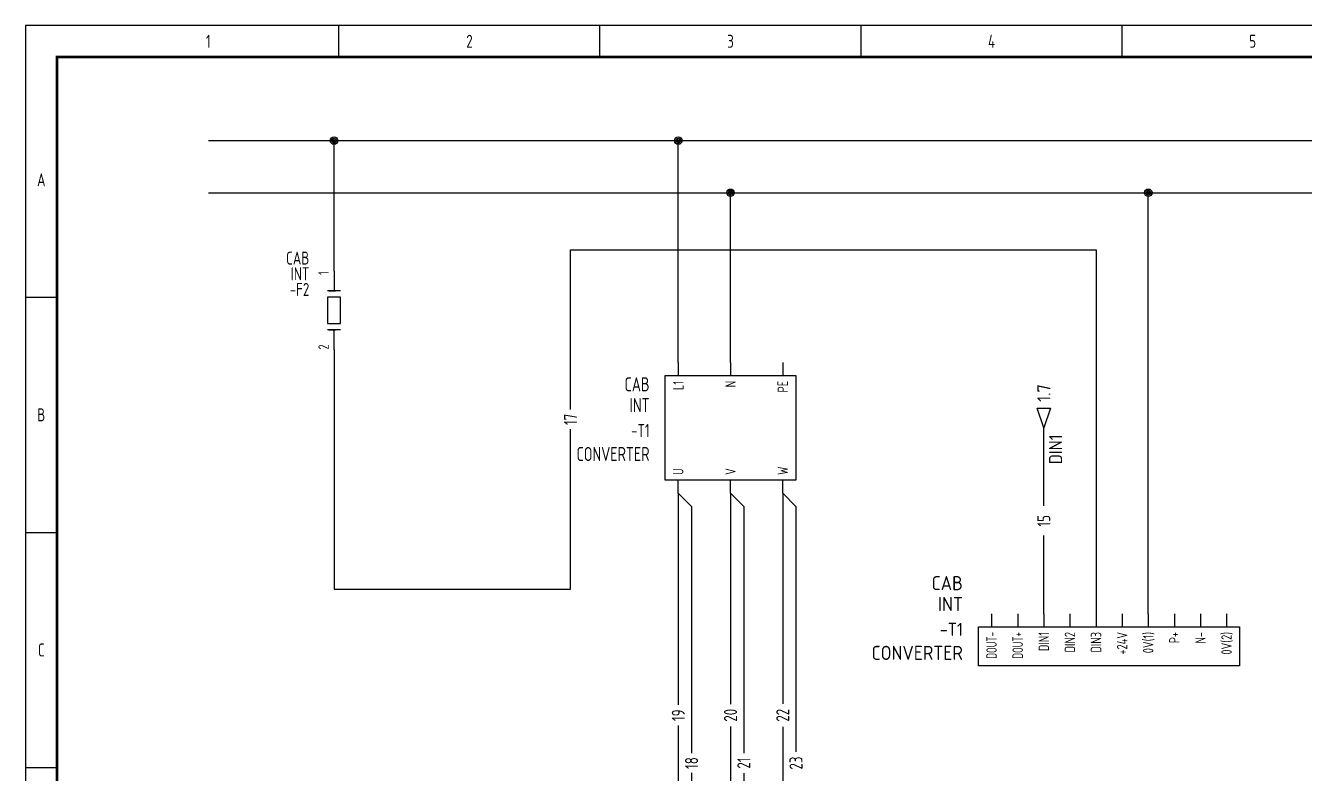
# Model space of a CAD drawing. Extents: x 0 to 420, y 0 to 297.
# Drawn here: x 0 to 245.1, y 153.7 to 297 of the extents above; entities that cross this region are included whole.
import ezdxf
from ezdxf.enums import TextEntityAlignment as Align

# ---------------------------------------------------------------- set-up
doc = ezdxf.new("R2010")
doc.units = 0
doc.layers.get('0').update_dxf_attribs({"linetype": 'CONTINUOUS'})
for name, color, linetype in [('BLACK_12', 8, 'CONTINUOUS'), ('BLACK_16', 8, 'CONTINUOUS'), ('BLUE_14', 5, 'CONTINUOUS'), ('DESC', 150, 'CONTINUOUS'), ('DESCCHILD', 20, 'CONTINUOUS'), ('GREEN_14', 3, 'CONTINUOUS'), ('LOC', 8, 'CONTINUOUS'), ('MISC', 7, 'CONTINUOUS'), ('SYMS', 7, 'CONTINUOUS'), ('TAGS', 150, 'CONTINUOUS'), ('TERMS', 123, 'CONTINUOUS'), ('TITLEBLOCK', 253, 'CONTINUOUS'), ('WIRENO', 72, 'CONTINUOUS'), ('XREF', 7, 'CONTINUOUS')]:
    doc.layers.add(name, color=color, linetype=linetype)
doc.styles.add('ISOCP', font='ISOCP.SHX', dxfattribs={"width": 0.8, "height": 2.5})
doc.styles.add('WD_IEC', font='ISOCP2.shx', dxfattribs={"width": 0.9, "height": 4})

# ---------------------------------------------------------------- blocks, each defined once
blk = doc.blocks.new('VXF1_002')
for p, q in [((0, 12.5), (0, 10)), ((10, 12.5), (10, 10)), ((20, 12.5), (20, 10)), ((0, -12.5), (0, -10)), ((10, -12.5), (10, -10)), ((20, -12.5), (20, -10))]:
    blk.add_line(p, q)
blk.add_lwpolyline([(-2.5, 10), (22.5, 10), (22.5, -10), (-2.5, -10)], close=True)
at = {"style": 'WD_IEC', "flags": 1}
for tag, p, height in [('X2TERM01', (0, 12.5), 0.08), ('X2TERM02', (10, 12.5), 0.08), ('X2TERM03', (20, 12.5), 0.08), ('MFG', (7.75, -8.5), 1.5), ('CAT', (7.75, -11), 1.5), ('ASSYCODE', (11, -11.5), 1), ('FAMILY', (11, -13), 1), ('X8TERM04', (0, -12.5), 0.08), ('X8TERM05', (10, -12.5), 0.08), ('CATDESC', (11, -14.5), 1), ('X8TERM06', (20, -12.5), 0.08)]:
    blk.add_attdef(tag, p, '', height=height, dxfattribs=at)
at = {"style": 'WD_IEC'}
for tag, height, p in [('INST', 2.7, (-5.5, 7)), ('LOC', 2.7, (-5.5, 3)), ('TAG1', 2.5, (-5.5, -1.75)), ('DESC1', 2.7, (-5.5, -6.35)), ('DESC2', 2.7, (-5.5, -10.35)), ('DESC3', 2.7, (-5.5, -14.35)), ('RATING1', 2.7, (-5.5, -18.35)), ('RATING2', 2.7, (-5.5, -22.35)), ('XREF', 2.5, (-5.5, -26))]:
    blk.add_attdef(tag, text='', height=height, dxfattribs=at).set_placement(p, align=Align.RIGHT)
at = {"style": 'WD_IEC', "width": 0.8}
for tag, p in [('TERM01', (0, 9)), ('TERM02', (10, 9)), ('TERM03', (20, 9))]:
    blk.add_attdef(tag, text='', height=2, rotation=90, dxfattribs=at).set_placement(p, align=Align.MIDDLE_RIGHT)
for tag, p in [('TERM04', (0, -9)), ('TERM05', (10, -9)), ('TERM06', (20, -9))]:
    blk.add_attdef(tag, text='', height=2, rotation=90, dxfattribs=at).set_placement(p, align=Align.MIDDLE_LEFT)
blk = doc.blocks.new('VFU1F11')
for p, q in [((0, 7.5), (0, 3.75)), ((1.25, 3.75), (-1.25, 3.75)), ((1.25, 2.5), (-1.25, 2.5)), ((-1.25, 2.5), (-1.25, -2.5)), ((-1, 3.75), (0.25, 3.75)), ((1.25, -2.5), (1.25, 2.5)), ((-1.25, -2.5), (1.25, -2.5)), ((1.25, -3.75), (-1.25, -3.75)), ((-1, -3.75), (0.25, -3.75)), ((0, -7.5), (0, -3.75))]:
    blk.add_line(p, q)
at = {"style": 'WD_IEC'}
for tag, p in [('INST', (-4.74, 8.75)), ('LOC', (-4.74, 5.75)), ('TAG1', (-4.74, 2.75)), ('RATING1', (-4.74, -0.25)), ('DESC1', (-4.74, -6.25)), ('DESC2', (-4.74, -9.25)), ('DESC3', (-4.74, -12.25))]:
    blk.add_attdef(tag, text='', height=2.5, dxfattribs=at).set_placement(p, align=Align.RIGHT)
at = {"style": 'WD_IEC', "flags": 1}
for tag, p, height in [('X2TERM01', (0, 7.5), 0.32), ('X4LINK', (-1.3, -0.02), 0.32), ('X1LINK', (1.2, -0.02), 0.32), ('ASSYCODE', (2, -3.96), 1), ('FAMILY', (2, -5.46), 1), ('X8TERM02', (0, -7.5), 0.32), ('CATDESC', (2, -6.96), 1)]:
    blk.add_attdef(tag, p, '', height=height, dxfattribs=at)
at = {"style": 'WD_IEC', "flags": 9}
for tag, p in [('MFG', (5.59, 6.41)), ('CAT', (5.59, 3.91))]:
    blk.add_attdef(tag, text='', height=1.5, dxfattribs=at).set_placement(p, align=Align.RIGHT)
at = {"style": 'WD_IEC'}
blk.add_attdef('TERM01', text='', height=2, rotation=90, dxfattribs=at).set_placement((-1, 7.5), align=Align.RIGHT)
blk.add_attdef('TERM02', (-1, -7.5), '', height=2, rotation=90, dxfattribs=at)
at = {"lineweight": 15, "style": 'WD_IEC'}
blk.add_attdef('XREF', text='', height=2.5, dxfattribs=at).set_placement((-4.74, -3.25), align=Align.RIGHT)
blk = doc.blocks.new('WDDOT')
for radius in [0.72, 0.449, 0.223]:
    blk.add_circle((0, 0), radius)
blk = doc.blocks.new('VXF2_002')
for p, q in [((0, 2.5), (0, 0)), ((5, 2.5), (5, 0)), ((10, 2.5), (10, 0)), ((15, 2.5), (15, 0)), ((20, 2.5), (20, 0)), ((25, 2.5), (25, 0)), ((30, 2.5), (30, 0)), ((35, 2.5), (35, 0)), ((40, 2.5), (40, 0)), ((45, 2.5), (45, 0))]:
    blk.add_line(p, q)
blk.add_lwpolyline([(-2.5, 0), (47.5, 0), (47.5, -7.5), (-2.5, -7.5)], close=True)
at = {"style": 'WD_IEC'}
for tag, height, p in [('INST', 2.7, (-5.5, 7)), ('LOC', 2.7, (-5.5, 3)), ('TAG2', 2.5, (-5.5, -1.75)), ('DESC1', 2.7, (-5.5, -6.35)), ('DESC2', 2.7, (-5.5, -10.35)), ('DESC3', 2.7, (-5.5, -14.35)), ('RATING1', 2.7, (-5.5, -18.35)), ('RATING2', 2.7, (-5.5, -22.35)), ('XREF', 2.5, (-5.5, -26))]:
    blk.add_attdef(tag, text='', height=height, dxfattribs=at).set_placement(p, align=Align.RIGHT)
at = {"style": 'WD_IEC', "flags": 1}
for tag, p, height in [('X2TERM01', (0, 2.5), 0.08), ('X2TERM02', (5, 2.5), 0.08), ('X2TERM03', (10, 2.5), 0.08), ('X2TERM04', (15, 2.5), 0.08), ('X2TERM05', (20, 2.5), 0.08), ('X2TERM06', (25, 2.5), 0.08), ('X2TERM07', (30, 2.5), 0.08), ('X2TERM08', (35, 2.5), 0.08), ('X2TERM09', (40, 2.5), 0.08), ('X2TERM10', (45, 2.5), 0.08), ('MFG', (12.75, -1), 1.5), ('CAT', (12.75, -3.5), 1.5), ('ASSYCODE', (11, -11.5), 1), ('FAMILY', (11, -13), 1), ('CATDESC', (11, -14.5), 1)]:
    blk.add_attdef(tag, p, '', height=height, dxfattribs=at)
at = {"style": 'WD_IEC', "width": 0.8}
for tag, p in [('TERM01', (0, -1)), ('TERM02', (5, -1)), ('TERM03', (10, -1)), ('TERM04', (15, -1)), ('TERM05', (20, -1)), ('TERM06', (25, -1)), ('TERM07', (30, -1)), ('TERM08', (35, -1)), ('TERM09', (40, -1)), ('TERM10', (45, -1))]:
    blk.add_attdef(tag, text='', height=2, rotation=90, dxfattribs=at).set_placement(p, align=Align.MIDDLE_RIGHT)
blk = doc.blocks.new('HA1D2')
blk.add_lwpolyline([(0, 0), (-1.25, 3.75), (1.25, 3.75)], close=True)
at = {"style": 'WD_IEC'}
blk.add_attdef('XREF', text='', height=2.5, rotation=90, dxfattribs=at).set_placement((0, 5), align=Align.MIDDLE_LEFT)
at = {"style": 'WD_IEC', "flags": 1}
blk.add_attdef('SIGCODE', text='', height=1, dxfattribs=at).set_placement((-2.5, 1.8), align=Align.RIGHT)
blk.add_attdef('X8TERM01', (0, 0), '', height=0.32, dxfattribs=at)
at = {"style": 'WD_IEC', "flags": 8}
blk.add_attdef('WIRENO', text='', height=2.5, rotation=90, dxfattribs=at).set_placement((-1, -1.25), align=Align.RIGHT)
at = {"style": 'WD_IEC'}
blk.add_attdef('DESC1', text='', height=2.5, rotation=90, dxfattribs=at).set_placement((1, -1.25), align=Align.TOP_RIGHT)
blk = doc.blocks.new('TITLE_A3')
at = {"layer": 'TITLEBLOCK', "linetype": 'Continuous'}
for p, q in [((0, 297), (0, 0)), ((420, 297), (0, 297)), ((60, 291), (60, 297)), ((110, 291), (110, 297)), ((160, 291), (160, 297)), ((210, 291), (210, 297))]:
    blk.add_line(p, q, dxfattribs=at)
at = {"layer": 'TITLEBLOCK'}
for p, q in [((0, 245), (6, 245)), ((0, 200), (6, 200)), ((0, 155), (6, 155))]:
    blk.add_line(p, q, dxfattribs=at)
at = {"layer": 'TITLEBLOCK', "const_width": 0.5}
blk.add_lwpolyline([(414, 291), (6, 291), (6, 6), (414, 6)], close=True, dxfattribs=at)
at = {"color": 1, "style": 'ISOCP', "oblique": 0.0175, "width": 0.8}
for s, p in [('1', (35, 294)), ('2', (85, 294)), ('3', (135, 294)), ('4', (185, 294)), ('5', (235, 294)), ('A', (3, 267.5)), ('B', (3, 222.5)), ('C', (3, 177.5))]:
    blk.add_text(s, height=2.5, dxfattribs=at).set_placement(p, align=Align.MIDDLE_CENTER)
for tag, height, p in [('AE_PREV', 2.5, (9, 25)), ('AE_DATE', 2.5, (96, 20)), ('AE_TITLE1', 3.5, (126, 18.5)), ('AE_INS', 2, (365, 20)), ('AE_DRAWN', 2.5, (96, 16)), ('AE_DESCR1', 2.5, (246, 18)), ('AE_TITLE3', 2.5, (296, 16)), ('AE_TITLE2', 3.5, (126, 13.5)), ('AE_DESCR2', 2.5, (246, 14)), ('AE_LOC', 2, (365, 16)), ('AE_CHECKED', 2.5, (96, 12)), ('AE_SHEET', 2.5, (398, 12)), ('AE_DESCR3', 2.5, (246, 10)), ('AE_NORM', 2.5, (96, 8)), ('AE_PROJECT', 2.5, (296, 8)), ('AE_DRAWNO', 2.5, (332, 8))]:
    blk.add_attdef(tag, text='', height=height, dxfattribs=at).set_placement(p, align=Align.MIDDLE_LEFT)
for tag, p in [('AE_NEXT', (411, 25)), ('AE_SHEETMAX', (403.5, 8))]:
    blk.add_attdef(tag, text='', height=2.5, dxfattribs=at).set_placement(p, align=Align.MIDDLE_RIGHT)
at = {"style": 'ISOCP', "width": 0.8, "flags": 9}
blk.add_attdef('WD_TB', (0, 0), '', height=2.5, dxfattribs=at)
at = {"layer": 'TITLEBLOCK', "style": 'ISOCP', "width": 0.8, "flags": 2}
for tag, p in [('DATE', (83, 20)), ('PROJECTDESC', (296, 20)), ('DRAWN', (83, 16)), ('REVISION', (391, 16)), ('CHECKED', (83, 12)), ('PROJECT', (296, 12)), ('DRAWINGNO', (332, 12)), ('PAGE', (391, 12)), ('NORM', (83, 8))]:
    blk.add_attdef(tag, text='', height=2.5, dxfattribs=at).set_placement(p, align=Align.MIDDLE_LEFT)
blk.add_attdef('PAGES', text='', height=2.5, dxfattribs=at).set_placement((412.5, 8), align=Align.MIDDLE_RIGHT)
blk = doc.blocks.new('WD_WNV1')
at = {"style": 'WD_IEC', "width": 0.8}
blk.add_attdef('WIRENO', text='', height=2.5, rotation=90, dxfattribs=at).set_placement((0, 0), align=Align.MIDDLE_CENTER)
at = {"style": 'WD_IEC', "flags": 1}
for tag, p in [('W04USER', (0, 0.375)), ('W05USER', (0, 0.25)), ('W03USER', (0, 0.5)), ('W06USER', (0, 0.125)), ('W07USER', (0, 0)), ('W02USER', (0, 0.625)), ('W01USER', (0, 0.75)), ('W08USER', (0, -0.125)), ('W09USER', (0, -0.25)), ('W10USER', (0, -0.375))]:
    blk.add_attdef(tag, text='', height=0.08, dxfattribs=at).set_placement(p, align=Align.CENTER)
at = {"style": 'WD_IEC'}
for tag, p in [('X2_TINY_DOT_DONT_REMOVE', (0, 1)), ('X8_TINY_DOT_DONT_REMOVE', (0, -1))]:
    blk.add_attdef(tag, p, '', height=0.002, dxfattribs=at)
at = {"style": 'WD_IEC', "flags": 1}
for tag, p in [('X2TERM01', (0, 1)), ('X8TERM01', (0, -1))]:
    blk.add_attdef(tag, p, '', height=0.2, dxfattribs=at)

msp = doc.modelspace()

# ---------------------------------------------------------------- linework, layer by layer
at = {"layer": 'BLACK_12'}
for p, q in [((125, 207.5), (125, 166.97)), ((135, 207.5), (135, 167.13)), ((145, 207.5), (145, 167.19)), ((125, 163.03), (125, 132.5)), ((135, 162.87), (135, 132.5)), ((145, 162.81), (145, 132.5))]:
    msp.add_line(p, q, dxfattribs=at)
at = {"layer": 'BLACK_16'}
for p, q in [((104.36, 254.09), (205, 254.09)), ((104.36, 223.53), (104.36, 254.09)), ((205, 254.09), (205, 184.44)), ((59.07, 235), (59.07, 189.16)), ((104.36, 189.16), (104.36, 219.73)), ((195, 205.06), (195, 220)), ((125, 207.5), (127.54, 204.96)), ((135, 207.5), (137.54, 204.96)), ((145, 207.5), (147.54, 204.96)), ((127.54, 204.96), (127.54, 157.75)), ((137.54, 204.96), (137.54, 157.77)), ((147.54, 204.96), (147.54, 158.01)), ((195, 184.44), (195, 199.38)), ((59.07, 189.16), (104.36, 189.16)), ((127.54, 153.95), (127.54, 140.1)), ((137.54, 153.92), (137.54, 145))]:
    msp.add_line(p, q, dxfattribs=at)
at = {"layer": 'BLUE_14'}
for p, q in [((35, 265), (385, 265)), ((135, 232.5), (135, 265)), ((215, 184.44), (215, 265))]:
    msp.add_line(p, q, dxfattribs=at)
at = {"layer": 'GREEN_14'}
for p, q in [((35, 275), (385, 275)), ((59.07, 250), (59.07, 275)), ((125, 232.5), (125, 275))]:
    msp.add_line(p, q, dxfattribs=at)

# ---------------------------------------------------------------- block references
at = {"layer": 'SYMS'}
for p in [(59.07, 275), (125, 275), (135, 265), (215, 265)]:
    msp.add_blockref('WDDOT', p, dxfattribs=at)
ref = msp.add_blockref('VFU1F11', (59.07, 242.5), dxfattribs=at)
ref.add_attrib('TAG1', '-F2', dxfattribs={"layer": 'TAGS', "height": 2.5, "style": 'WD_IEC', "width": 0.8}).set_placement((54.33, 245.25), align=Align.RIGHT)
ref.add_attrib('INST', 'CAB', dxfattribs={"layer": 'LOC', "height": 2.5, "style": 'WD_IEC', "width": 0.8}).set_placement((54.33, 251.25), align=Align.RIGHT)
ref.add_attrib('LOC', 'INT', dxfattribs={"layer": 'LOC', "height": 2.5, "style": 'WD_IEC', "width": 0.8}).set_placement((54.33, 248.25), align=Align.RIGHT)
ref.add_attrib('TERM01', '1', dxfattribs={"layer": 'TERMS', "height": 2, "rotation": 90, "style": 'WD_IEC', "width": 0.8}).set_placement((58.07, 250), align=Align.RIGHT)
ref.add_attrib('TERM02', '2', (58.07, 235), dxfattribs={"layer": 'TERMS', "height": 2, "rotation": 90, "style": 'WD_IEC', "width": 0.8})
ref = msp.add_blockref('VXF1_002', (125, 220), dxfattribs=at)
ref.add_attrib('TERM01', 'L1', dxfattribs={"layer": 'TERMS', "height": 2, "rotation": 90, "style": 'WD_IEC', "width": 0.8}).set_placement((125, 229), align=Align.MIDDLE_RIGHT)
ref.add_attrib('TERM02', 'N', dxfattribs={"layer": 'TERMS', "height": 2, "rotation": 90, "style": 'WD_IEC', "width": 0.8}).set_placement((135, 229), align=Align.MIDDLE_RIGHT)
ref.add_attrib('TERM03', 'PE', dxfattribs={"layer": 'TERMS', "height": 2, "rotation": 90, "style": 'WD_IEC', "width": 0.8}).set_placement((145, 229), align=Align.MIDDLE_RIGHT)
ref.add_attrib('TERM04', 'U', dxfattribs={"layer": 'TERMS', "height": 2, "rotation": 90, "style": 'WD_IEC', "width": 0.8}).set_placement((125, 211), align=Align.MIDDLE_LEFT)
ref.add_attrib('TERM05', 'V', dxfattribs={"layer": 'TERMS', "height": 2, "rotation": 90, "style": 'WD_IEC', "width": 0.8}).set_placement((135, 211), align=Align.MIDDLE_LEFT)
ref.add_attrib('TERM06', 'W', dxfattribs={"layer": 'TERMS', "height": 2, "rotation": 90, "style": 'WD_IEC', "width": 0.8}).set_placement((145, 211), align=Align.MIDDLE_LEFT)
ref.add_attrib('TAG1', '-T1', dxfattribs={"layer": 'TAGS', "height": 2.5, "style": 'WD_IEC', "width": 0.8}).set_placement((119.5, 218.25), align=Align.RIGHT)
ref.add_attrib('DESC1', 'CONVERTER', dxfattribs={"layer": 'DESC', "height": 2.7, "style": 'WD_IEC', "width": 0.8}).set_placement((119.5, 213.65), align=Align.RIGHT)
ref.add_attrib('INST', 'CAB', dxfattribs={"layer": 'LOC', "height": 2.7, "style": 'WD_IEC', "width": 0.8}).set_placement((119.5, 227), align=Align.RIGHT)
ref.add_attrib('LOC', 'INT', dxfattribs={"layer": 'LOC', "height": 2.7, "style": 'WD_IEC', "width": 0.8}).set_placement((119.5, 223), align=Align.RIGHT)
ref = msp.add_blockref('HA1D2', (195, 220), dxfattribs=at)
ref.add_attrib('XREF', '1.7', dxfattribs={"layer": 'XREF', "height": 2.5, "rotation": 90, "style": 'WD_IEC'}).set_placement((195, 225), align=Align.MIDDLE_LEFT)
ref.add_attrib('DESC1', 'DIN1', dxfattribs={"layer": 'DESC', "height": 2.5, "rotation": 90, "style": 'WD_IEC'}).set_placement((196, 218.75), align=Align.TOP_RIGHT)
ref = msp.add_blockref('VXF2_002', (185, 181.94), dxfattribs=at)
ref.add_attrib('TAG2', '-T1', dxfattribs={"layer": 'TAGS', "height": 2.5, "style": 'WD_IEC'}).set_placement((179.5, 180.19), align=Align.RIGHT)
ref.add_attrib('DESC1', 'CONVERTER', dxfattribs={"layer": 'DESCCHILD', "height": 2.7, "style": 'WD_IEC'}).set_placement((179.5, 175.59), align=Align.RIGHT)
ref.add_attrib('INST', 'CAB', dxfattribs={"layer": 'LOC', "height": 2.7, "style": 'WD_IEC'}).set_placement((179.5, 188.94), align=Align.RIGHT)
ref.add_attrib('LOC', 'INT', dxfattribs={"layer": 'LOC', "height": 2.7, "style": 'WD_IEC'}).set_placement((179.5, 184.94), align=Align.RIGHT)
ref.add_attrib('TERM01', 'DOUT-', dxfattribs={"layer": 'TERMS', "height": 2, "rotation": 90, "style": 'WD_IEC', "width": 0.7}).set_placement((185, 180.94), align=Align.MIDDLE_RIGHT)
ref.add_attrib('TERM02', 'DOUT+', dxfattribs={"layer": 'TERMS', "height": 2, "rotation": 90, "style": 'WD_IEC', "width": 0.7}).set_placement((190, 180.94), align=Align.MIDDLE_RIGHT)
ref.add_attrib('TERM03', 'DIN1', dxfattribs={"layer": 'TERMS', "height": 2, "rotation": 90, "style": 'WD_IEC', "width": 0.8}).set_placement((195, 180.94), align=Align.MIDDLE_RIGHT)
ref.add_attrib('TERM04', 'DIN2', dxfattribs={"layer": 'TERMS', "height": 2, "rotation": 90, "style": 'WD_IEC', "width": 0.8}).set_placement((200, 180.94), align=Align.MIDDLE_RIGHT)
ref.add_attrib('TERM05', 'DIN3', dxfattribs={"layer": 'TERMS', "height": 2, "rotation": 90, "style": 'WD_IEC', "width": 0.8}).set_placement((205, 180.94), align=Align.MIDDLE_RIGHT)
ref.add_attrib('TERM06', '+24V', dxfattribs={"layer": 'TERMS', "height": 2, "rotation": 90, "style": 'WD_IEC', "width": 0.8}).set_placement((210, 180.94), align=Align.MIDDLE_RIGHT)
ref.add_attrib('TERM07', '0V(1)', dxfattribs={"layer": 'TERMS', "height": 2, "rotation": 90, "style": 'WD_IEC', "width": 0.8}).set_placement((215, 180.94), align=Align.MIDDLE_RIGHT)
ref.add_attrib('TERM08', 'P+', dxfattribs={"layer": 'TERMS', "height": 2, "rotation": 90, "style": 'WD_IEC', "width": 0.8}).set_placement((220, 180.94), align=Align.MIDDLE_RIGHT)
ref.add_attrib('TERM09', 'N-', dxfattribs={"layer": 'TERMS', "height": 2, "rotation": 90, "style": 'WD_IEC', "width": 0.8}).set_placement((225, 180.94), align=Align.MIDDLE_RIGHT)
ref.add_attrib('TERM10', '0V(2)', dxfattribs={"layer": 'TERMS', "height": 2, "rotation": 90, "style": 'WD_IEC', "width": 0.8}).set_placement((230, 180.94), align=Align.MIDDLE_RIGHT)
at = {"layer": 'TITLEBLOCK'}
msp.add_blockref('TITLE_A3', (0, 0), dxfattribs=at)
at = {"layer": 'WIRENO'}
ref = msp.add_blockref('WD_WNV1', (104.36, 221.63), dxfattribs=at)
ref.add_attrib('X8_TINY_DOT_DONT_REMOVE', '.', (104.36, 219.73), dxfattribs={"layer": '0', "height": 0.002, "style": 'WD_IEC'})
ref.add_attrib('X2_TINY_DOT_DONT_REMOVE', '.', (104.36, 223.53), dxfattribs={"layer": '0', "height": 0.002, "style": 'WD_IEC'})
ref.add_attrib('WIRENO', '17', dxfattribs={"height": 2.5, "rotation": 90, "style": 'WD_IEC', "width": 0.8}).set_placement((104.36, 221.63), align=Align.MIDDLE_CENTER)
ref = msp.add_blockref('WD_WNV1', (195, 202.22), dxfattribs=at)
ref.add_attrib('X8_TINY_DOT_DONT_REMOVE', '.', (195, 199.38), dxfattribs={"layer": '0', "height": 0.002, "style": 'WD_IEC'})
ref.add_attrib('X2_TINY_DOT_DONT_REMOVE', '.', (195, 205.06), dxfattribs={"layer": '0', "height": 0.002, "style": 'WD_IEC'})
ref.add_attrib('WIRENO', '15', dxfattribs={"height": 2.5, "rotation": 90, "style": 'WD_IEC', "width": 0.8}).set_placement((195, 202.22), align=Align.MIDDLE_CENTER)
ref = msp.add_blockref('WD_WNV1', (125, 165), dxfattribs=at)
ref.add_attrib('X8_TINY_DOT_DONT_REMOVE', '.', (125, 163.03), dxfattribs={"layer": 'MISC', "height": 0.002, "style": 'WD_IEC'})
ref.add_attrib('X2_TINY_DOT_DONT_REMOVE', '.', (125, 166.97), dxfattribs={"layer": 'MISC', "height": 0.002, "style": 'WD_IEC'})
ref.add_attrib('WIRENO', '19', dxfattribs={"height": 2.5, "rotation": 90, "style": 'WD_IEC', "width": 0.8}).set_placement((125, 165), align=Align.MIDDLE_CENTER)
ref = msp.add_blockref('WD_WNV1', (135, 165), dxfattribs=at)
ref.add_attrib('X8_TINY_DOT_DONT_REMOVE', '.', (135, 162.87), dxfattribs={"layer": 'MISC', "height": 0.002, "style": 'WD_IEC'})
ref.add_attrib('X2_TINY_DOT_DONT_REMOVE', '.', (135, 167.13), dxfattribs={"layer": 'MISC', "height": 0.002, "style": 'WD_IEC'})
ref.add_attrib('WIRENO', '20', dxfattribs={"height": 2.5, "rotation": 90, "style": 'WD_IEC', "width": 0.8}).set_placement((135, 165), align=Align.MIDDLE_CENTER)
ref = msp.add_blockref('WD_WNV1', (145, 165), dxfattribs=at)
ref.add_attrib('X8_TINY_DOT_DONT_REMOVE', '.', (145, 162.81), dxfattribs={"layer": 'MISC', "height": 0.002, "style": 'WD_IEC'})
ref.add_attrib('X2_TINY_DOT_DONT_REMOVE', '.', (145, 167.19), dxfattribs={"layer": 'MISC', "height": 0.002, "style": 'WD_IEC'})
ref.add_attrib('WIRENO', '22', dxfattribs={"height": 2.5, "rotation": 90, "style": 'WD_IEC', "width": 0.8}).set_placement((145, 165), align=Align.MIDDLE_CENTER)
ref = msp.add_blockref('WD_WNV1', (127.54, 155.85), dxfattribs=at)
ref.add_attrib('X8_TINY_DOT_DONT_REMOVE', '.', (127.54, 153.95), dxfattribs={"layer": 'MISC', "height": 0.002, "style": 'WD_IEC'})
ref.add_attrib('X2_TINY_DOT_DONT_REMOVE', '.', (127.54, 157.75), dxfattribs={"layer": 'MISC', "height": 0.002, "style": 'WD_IEC'})
ref.add_attrib('WIRENO', '18', dxfattribs={"height": 2.5, "rotation": 90, "style": 'WD_IEC', "width": 0.8}).set_placement((127.54, 155.85), align=Align.MIDDLE_CENTER)
ref = msp.add_blockref('WD_WNV1', (137.54, 155.85), dxfattribs=at)
ref.add_attrib('X8_TINY_DOT_DONT_REMOVE', '.', (137.54, 153.92), dxfattribs={"layer": 'MISC', "height": 0.002, "style": 'WD_IEC'})
ref.add_attrib('X2_TINY_DOT_DONT_REMOVE', '.', (137.54, 157.77), dxfattribs={"layer": 'MISC', "height": 0.002, "style": 'WD_IEC'})
ref.add_attrib('WIRENO', '21', dxfattribs={"height": 2.5, "rotation": 90, "style": 'WD_IEC', "width": 0.8}).set_placement((137.54, 155.85), align=Align.MIDDLE_CENTER)
ref = msp.add_blockref('WD_WNV1', (147.54, 155.85), dxfattribs=at)
ref.add_attrib('X8_TINY_DOT_DONT_REMOVE', '.', (147.54, 153.68), dxfattribs={"layer": 'MISC', "height": 0.002, "style": 'WD_IEC'})
ref.add_attrib('X2_TINY_DOT_DONT_REMOVE', '.', (147.54, 158.01), dxfattribs={"layer": 'MISC', "height": 0.002, "style": 'WD_IEC'})
ref.add_attrib('WIRENO', '23', dxfattribs={"height": 2.5, "rotation": 90, "style": 'WD_IEC', "width": 0.8}).set_placement((147.54, 155.85), align=Align.MIDDLE_CENTER)

doc.saveas('drawing.dxf')
